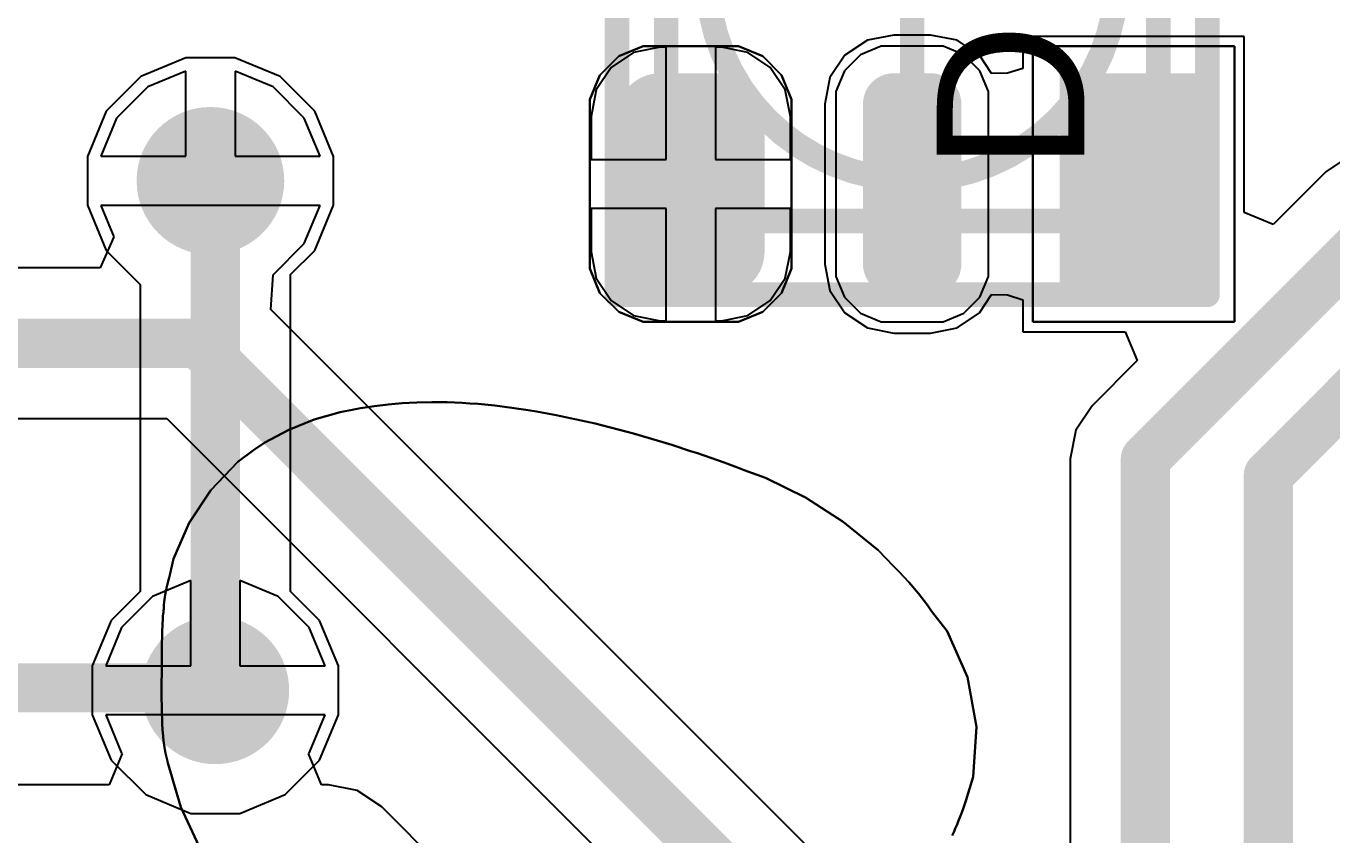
# Model space of a CAD drawing. Header units: inches. Extents: x -30 to 118, y 20 to 51.
# Drawn here: x 107.45 to 112.76, y 36.12 to 39.41 of the extents above; entities that cross this region are included whole.
import ezdxf

# ---------------------------------------------------------------- set-up
doc = ezdxf.new("R2010")
doc.units = ezdxf.units.IN
for name, color, linetype in [('Bottom Layer', 5, 'Continuous'), ('Mechanical 1', 6, 'Continuous'), ('Top Component Outline', 56, 'Continuous'), ('Top Courtyard', 56, 'Continuous'), ('Top Layer', 1, 'Continuous'), ('Top Overlay', 2, 'Continuous'), ('Top Paste', 8, 'Continuous'), ('Top Solder', 216, 'Continuous'), ('Via Holes', 16, 'Continuous')]:
    doc.layers.add(name, color=color, linetype=linetype)
doc.styles.add('Arial', font='', dxfattribs={"height": 0.2})
doc.styles.get('Arial').set_extended_font_data('Arial')

# ---------------------------------------------------------------- blocks, each defined once
blk = doc.blocks.new('APA_RGB_LED_2020_553')
at = {"layer": 'Top Layer'}
h = blk.add_hatch(color=1, dxfattribs=at)
edge = h.paths.add_edge_path()
edge.add_arc((-1.125, 1.025), 0.125, 90, 180)
edge.add_line((-1.25, 1.025), (-1.25, 0.775))
edge.add_arc((-1.125, 0.775), 0.125, 180, 270)
edge.add_line((-1.125, 0.65), (-0.575, 0.65))
edge.add_arc((-0.575, 0.775), 0.125, 270, 360)
edge.add_line((-0.45, 0.775), (-0.45, 1.025))
edge.add_arc((-0.575, 1.025), 0.125, 0, 90)
edge.add_line((-0.575, 1.15), (-1.125, 1.15))
h = blk.add_hatch(color=1, dxfattribs=at)
edge = h.paths.add_edge_path()
edge.add_arc((0.575, 1.025), 0.125, 90, 180)
edge.add_line((0.45, 1.025), (0.45, 0.775))
edge.add_arc((0.575, 0.775), 0.125, 180, 270)
edge.add_line((0.575, 0.65), (1.125, 0.65))
edge.add_arc((1.125, 0.775), 0.125, 270, 360)
edge.add_line((1.25, 0.775), (1.25, 1.025))
edge.add_arc((1.125, 1.025), 0.125, 0, 90)
edge.add_line((1.125, 1.15), (0.575, 1.15))
h = blk.add_hatch(color=1, dxfattribs=at)
edge = h.paths.add_edge_path()
edge.add_arc((-1.175, 0.075), 0.075, 90, 180)
edge.add_line((-1.25, 0.075), (-1.25, -0.075))
edge.add_arc((-1.175, -0.075), 0.075, 180, 270)
edge.add_line((-1.175, -0.15), (-0.525, -0.15))
edge.add_arc((-0.525, -0.075), 0.075, 270, 360)
edge.add_line((-0.45, -0.075), (-0.45, 0.075))
edge.add_arc((-0.525, 0.075), 0.075, 0, 90)
edge.add_line((-0.525, 0.15), (-1.175, 0.15))
h = blk.add_hatch(color=1, dxfattribs=at)
edge = h.paths.add_edge_path()
edge.add_arc((0.525, 0.075), 0.075, 90, 180)
edge.add_line((0.45, 0.075), (0.45, -0.075))
edge.add_arc((0.525, -0.075), 0.075, 180, 270)
edge.add_line((0.525, -0.15), (1.175, -0.15))
edge.add_arc((1.175, -0.075), 0.075, 270, 360)
edge.add_line((1.25, -0.075), (1.25, 0.075))
edge.add_arc((1.175, 0.075), 0.075, 0, 90)
edge.add_line((1.175, 0.15), (0.525, 0.15))
blk.add_hatch(color=1, dxfattribs=at).paths.add_polyline_path([(-1.25, -0.65), (-0.45, -0.65), (-0.45, -1.15), (-1.25, -1.15)])
h = blk.add_hatch(color=1, dxfattribs=at)
edge = h.paths.add_edge_path()
edge.add_arc((0.575, -0.775), 0.125, 90, 180)
edge.add_line((0.45, -0.775), (0.45, -1.025))
edge.add_arc((0.575, -1.025), 0.125, 180, 270)
edge.add_line((0.575, -1.15), (1.125, -1.15))
edge.add_arc((1.125, -1.025), 0.125, 270, 360)
edge.add_line((1.25, -1.025), (1.25, -0.775))
edge.add_arc((1.125, -0.775), 0.125, 0, 90)
edge.add_line((1.125, -0.65), (0.575, -0.65))
at = {"layer": 'Top Paste'}
h = blk.add_hatch(color=8, dxfattribs=at)
edge = h.paths.add_edge_path()
edge.add_arc((-1.125, 1.025), 0.125, 90, 180)
edge.add_line((-1.25, 1.025), (-1.25, 0.775))
edge.add_arc((-1.125, 0.775), 0.125, 180, 270)
edge.add_line((-1.125, 0.65), (-0.575, 0.65))
edge.add_arc((-0.575, 0.775), 0.125, 270, 360)
edge.add_line((-0.45, 0.775), (-0.45, 1.025))
edge.add_arc((-0.575, 1.025), 0.125, 0, 90)
edge.add_line((-0.575, 1.15), (-1.125, 1.15))
h = blk.add_hatch(color=8, dxfattribs=at)
edge = h.paths.add_edge_path()
edge.add_arc((0.575, 1.025), 0.125, 90, 180)
edge.add_line((0.45, 1.025), (0.45, 0.775))
edge.add_arc((0.575, 0.775), 0.125, 180, 270)
edge.add_line((0.575, 0.65), (1.125, 0.65))
edge.add_arc((1.125, 0.775), 0.125, 270, 360)
edge.add_line((1.25, 0.775), (1.25, 1.025))
edge.add_arc((1.125, 1.025), 0.125, 0, 90)
edge.add_line((1.125, 1.15), (0.575, 1.15))
h = blk.add_hatch(color=8, dxfattribs=at)
edge = h.paths.add_edge_path()
edge.add_arc((-1.175, 0.075), 0.075, 90, 180)
edge.add_line((-1.25, 0.075), (-1.25, -0.075))
edge.add_arc((-1.175, -0.075), 0.075, 180, 270)
edge.add_line((-1.175, -0.15), (-0.525, -0.15))
edge.add_arc((-0.525, -0.075), 0.075, 270, 360)
edge.add_line((-0.45, -0.075), (-0.45, 0.075))
edge.add_arc((-0.525, 0.075), 0.075, 0, 90)
edge.add_line((-0.525, 0.15), (-1.175, 0.15))
h = blk.add_hatch(color=8, dxfattribs=at)
edge = h.paths.add_edge_path()
edge.add_arc((0.525, 0.075), 0.075, 90, 180)
edge.add_line((0.45, 0.075), (0.45, -0.075))
edge.add_arc((0.525, -0.075), 0.075, 180, 270)
edge.add_line((0.525, -0.15), (1.175, -0.15))
edge.add_arc((1.175, -0.075), 0.075, 270, 360)
edge.add_line((1.25, -0.075), (1.25, 0.075))
edge.add_arc((1.175, 0.075), 0.075, 0, 90)
edge.add_line((1.175, 0.15), (0.525, 0.15))
blk.add_hatch(color=8, dxfattribs=at).paths.add_polyline_path([(-1.25, -0.65), (-0.45, -0.65), (-0.45, -1.15), (-1.25, -1.15)])
h = blk.add_hatch(color=8, dxfattribs=at)
edge = h.paths.add_edge_path()
edge.add_arc((0.575, -0.775), 0.125, 90, 180)
edge.add_line((0.45, -0.775), (0.45, -1.025))
edge.add_arc((0.575, -1.025), 0.125, 180, 270)
edge.add_line((0.575, -1.15), (1.125, -1.15))
edge.add_arc((1.125, -1.025), 0.125, 270, 360)
edge.add_line((1.25, -1.025), (1.25, -0.775))
edge.add_arc((1.125, -0.775), 0.125, 0, 90)
edge.add_line((1.125, -0.65), (0.575, -0.65))
at = {"layer": 'Top Solder'}
h = blk.add_hatch(color=216, dxfattribs=at)
edge = h.paths.add_edge_path()
edge.add_arc((-1.125, 1.025), 0.175, 90, 180)
edge.add_line((-1.3, 1.025), (-1.3, 0.775))
edge.add_arc((-1.125, 0.775), 0.175, 180, 270)
edge.add_line((-1.125, 0.6), (-0.575, 0.6))
edge.add_arc((-0.575, 0.775), 0.175, 270, 360)
edge.add_line((-0.4, 0.775), (-0.4, 1.025))
edge.add_arc((-0.575, 1.025), 0.175, 0, 90)
edge.add_line((-0.575, 1.2), (-1.125, 1.2))
h = blk.add_hatch(color=216, dxfattribs=at)
edge = h.paths.add_edge_path()
edge.add_arc((0.575, 1.025), 0.175, 90, 180)
edge.add_line((0.4, 1.025), (0.4, 0.775))
edge.add_arc((0.575, 0.775), 0.175, 180, 270)
edge.add_line((0.575, 0.6), (1.125, 0.6))
edge.add_arc((1.125, 0.775), 0.175, 270, 360)
edge.add_line((1.3, 0.775), (1.3, 1.025))
edge.add_arc((1.125, 1.025), 0.175, 0, 90)
edge.add_line((1.125, 1.2), (0.575, 1.2))
h = blk.add_hatch(color=216, dxfattribs=at)
edge = h.paths.add_edge_path()
edge.add_arc((-1.175, 0.075), 0.125, 90, 180)
edge.add_line((-1.3, 0.075), (-1.3, -0.075))
edge.add_arc((-1.175, -0.075), 0.125, 180, 270)
edge.add_line((-1.175, -0.2), (-0.525, -0.2))
edge.add_arc((-0.525, -0.075), 0.125, 270, 360)
edge.add_line((-0.4, -0.075), (-0.4, 0.075))
edge.add_arc((-0.525, 0.075), 0.125, 0, 90)
edge.add_line((-0.525, 0.2), (-1.175, 0.2))
h = blk.add_hatch(color=216, dxfattribs=at)
edge = h.paths.add_edge_path()
edge.add_arc((0.525, 0.075), 0.125, 90, 180)
edge.add_line((0.4, 0.075), (0.4, -0.075))
edge.add_arc((0.525, -0.075), 0.125, 180, 270)
edge.add_line((0.525, -0.2), (1.175, -0.2))
edge.add_arc((1.175, -0.075), 0.125, 270, 360)
edge.add_line((1.3, -0.075), (1.3, 0.075))
edge.add_arc((1.175, 0.075), 0.125, 0, 90)
edge.add_line((1.175, 0.2), (0.525, 0.2))
blk.add_hatch(color=216, dxfattribs=at).paths.add_polyline_path([(-1.3, -0.6), (-0.4, -0.6), (-0.4, -1.2), (-1.3, -1.2)])
h = blk.add_hatch(color=216, dxfattribs=at)
edge = h.paths.add_edge_path()
edge.add_arc((0.575, -0.775), 0.175, 90, 180)
edge.add_line((0.4, -0.775), (0.4, -1.025))
edge.add_arc((0.575, -1.025), 0.175, 180, 270)
edge.add_line((0.575, -1.2), (1.125, -1.2))
edge.add_arc((1.125, -1.025), 0.175, 270, 360)
edge.add_line((1.3, -1.025), (1.3, -0.775))
edge.add_arc((1.125, -0.775), 0.175, 0, 90)
edge.add_line((1.125, -0.6), (0.575, -0.6))
at = {"layer": 'Top Component Outline'}
for points in [[(-1, 1, 0.1, 0.1, 0), (-1, -1, 0.1, 0.1, 0)], [(-1, 1, 0.1, 0.1, 0), (1, 1, 0.1, 0.1, 0)], [(1, 1, 0.1, 0.1, 0), (1, -1, 0.1, 0.1, 0)], [(-1, -1, 0.1, 0.1, 0), (1, -1, 0.1, 0.1, 0)]]:
    blk.add_lwpolyline(points, format="xyseb", dxfattribs=at)
for points in [[(-1.025, 1, 0.05, 0.05, 1), (-0.975, 1, 0.05, 0.05, 1)], [(-1.025, 1, 0.05, 0.05, 1), (-0.975, 1, 0.05, 0.05, 1)], [(0.975, 1, 0.05, 0.05, 1), (1.025, 1, 0.05, 0.05, 1)], [(0.975, 1, 0.05, 0.05, 1), (1.025, 1, 0.05, 0.05, 1)], [(-1.025, -1, 0.05, 0.05, 1), (-0.975, -1, 0.05, 0.05, 1)], [(-1.025, -1, 0.05, 0.05, 1), (-0.975, -1, 0.05, 0.05, 1)], [(0.975, -1, 0.05, 0.05, 1), (1.025, -1, 0.05, 0.05, 1)], [(0.975, -1, 0.05, 0.05, 1), (1.025, -1, 0.05, 0.05, 1)]]:
    blk.add_lwpolyline(points, format="xyseb", close=True, dxfattribs=at)
at = {"layer": 'Top Courtyard'}
for points in [[(-1.3, 1.2, 0.1, 0.1, 0), (1.3, 1.2, 0.1, 0.1, 0)], [(-1.3, 1.2, 0.1, 0.1, 0), (-1.3, -1.2, 0.1, 0.1, 0)], [(1.3, 1.2, 0.1, 0.1, 0), (1.3, -1.2, 0.1, 0.1, 0)], [(0, 0.5, 0.1, 0.1, 0), (0, -0.5, 0.1, 0.1, 0)], [(-0.5, 0, 0.1, 0.1, 0), (0.5, 0, 0.1, 0.1, 0)], [(-1.3, -1.2, 0.1, 0.1, 0), (1.3, -1.2, 0.1, 0.1, 0)]]:
    blk.add_lwpolyline(points, format="xyseb", dxfattribs=at)
for points in [[(-1.325, 1.2, 0.05, 0.05, 1), (-1.275, 1.2, 0.05, 0.05, 1)], [(-1.325, 1.2, 0.05, 0.05, 1), (-1.275, 1.2, 0.05, 0.05, 1)], [(1.275, 1.2, 0.05, 0.05, 1), (1.325, 1.2, 0.05, 0.05, 1)], [(1.275, 1.2, 0.05, 0.05, 1), (1.325, 1.2, 0.05, 0.05, 1)], [(-0.025, 0.5, 0.05, 0.05, 1), (0.025, 0.5, 0.05, 0.05, 1)], [(-0.525, 0, 0.05, 0.05, 1), (-0.475, 0, 0.05, 0.05, 1)], [(0.475, 0, 0.05, 0.05, 1), (0.525, 0, 0.05, 0.05, 1)], [(-0.025, -0.5, 0.05, 0.05, 1), (0.025, -0.5, 0.05, 0.05, 1)], [(-1.325, -1.2, 0.05, 0.05, 1), (-1.275, -1.2, 0.05, 0.05, 1)], [(-1.325, -1.2, 0.05, 0.05, 1), (-1.275, -1.2, 0.05, 0.05, 1)], [(1.275, -1.2, 0.05, 0.05, 1), (1.325, -1.2, 0.05, 0.05, 1)], [(1.275, -1.2, 0.05, 0.05, 1), (1.325, -1.2, 0.05, 0.05, 1)]]:
    blk.add_lwpolyline(points, format="xyseb", close=True, dxfattribs=at)
at = {"layer": 'Top Overlay'}
for p, q in [((-1.2929, 1.2689), (-1.1937, 1.31)), ((-1.1937, 1.31), (-1.14, 1.31)), ((-1.14, 1.31), (-1.14, 1.31)), ((-1.14, 1.31), (-0.56, 1.31)), ((-0.56, 1.31), (-0.5063, 1.31)), ((-0.5063, 1.31), (-0.4071, 1.2689)), ((0.4071, 1.2689), (0.5063, 1.31)), ((0.5063, 1.31), (0.56, 1.31)), ((0.56, 1.31), (0.56, 1.31)), ((0.56, 1.31), (1.14, 1.31)), ((1.14, 1.31), (1.1937, 1.31)), ((1.1937, 1.31), (1.2929, 1.2689)), ((-1.3689, 1.1929), (-1.2929, 1.2689)), ((-0.4071, 1.2689), (-0.3311, 1.1929)), ((0.3311, 1.1929), (0.4071, 1.2689)), ((1.2929, 1.2689), (1.3689, 1.1929)), ((-1.41, 1.0937), (-1.3689, 1.1929)), ((-0.3311, 1.1929), (-0.29, 1.0937)), ((0.29, 1.0937), (0.3311, 1.1929)), ((1.3689, 1.1929), (1.41, 1.0937)), ((-1.41, 1.04), (-1.41, 1.0937)), ((-0.29, 1.0937), (-0.29, 1.04)), ((0.29, 1.04), (0.29, 1.0937)), ((1.41, 1.0937), (1.41, 1.04)), ((-1.41, 0.76), (-1.41, 1.04)), ((-0.29, 1.04), (-0.29, 1.04)), ((-0.29, 1.04), (-0.29, 0.76)), ((0.29, 0.76), (0.29, 1.04)), ((1.41, 1.04), (1.41, 1.04)), ((1.41, 1.04), (1.41, 0.76)), ((-1.41, 0.76), (-1.41, 0.76)), ((-1.41, 0.7063), (-1.41, 0.76)), ((-0.29, 0.76), (-0.29, 0.7063)), ((0.29, 0.76), (0.29, 0.76)), ((0.29, 0.7063), (0.29, 0.76)), ((1.41, 0.76), (1.41, 0.7063)), ((-1.3689, 0.6071), (-1.41, 0.7063)), ((-0.29, 0.7063), (-0.3311, 0.6071)), ((0.3311, 0.6071), (0.29, 0.7063)), ((1.41, 0.7063), (1.3689, 0.6071)), ((-1.2929, 0.5311), (-1.3689, 0.6071)), ((-0.3311, 0.6071), (-0.4071, 0.5311)), ((0.4071, 0.5311), (0.3311, 0.6071)), ((1.3689, 0.6071), (1.2929, 0.5311)), ((-1.1937, 0.49), (-1.2929, 0.5311)), ((-0.4071, 0.5311), (-0.5063, 0.49)), ((0.5063, 0.49), (0.4071, 0.5311)), ((1.2929, 0.5311), (1.1937, 0.49)), ((-1.14, 0.49), (-1.1937, 0.49)), ((-0.56, 0.49), (-1.14, 0.49)), ((-0.5063, 0.49), (-0.56, 0.49)), ((-0.56, 0.49), (-0.56, 0.49)), ((0.56, 0.49), (0.5063, 0.49)), ((1.14, 0.49), (0.56, 0.49)), ((1.1937, 0.49), (1.14, 0.49)), ((1.14, 0.49), (1.14, 0.49)), ((-1.3103, 0.275), (-1.375, 0.2103)), ((-1.2258, 0.31), (-1.3103, 0.275)), ((-1.18, 0.31), (-1.2258, 0.31)), ((-0.52, 0.31), (-1.18, 0.31)), ((-0.4743, 0.31), (-0.52, 0.31)), ((-0.52, 0.31), (-0.52, 0.31)), ((-0.3897, 0.275), (-0.4743, 0.31)), ((-0.325, 0.2103), (-0.3897, 0.275)), ((0.3897, 0.275), (0.325, 0.2103)), ((0.4742, 0.31), (0.3897, 0.275)), ((0.52, 0.31), (0.4742, 0.31)), ((1.18, 0.31), (0.52, 0.31)), ((1.2258, 0.31), (1.18, 0.31)), ((1.18, 0.31), (1.18, 0.31)), ((1.3103, 0.275), (1.2258, 0.31)), ((1.375, 0.2103), (1.3103, 0.275)), ((-1.375, 0.2103), (-1.41, 0.1258)), ((-0.29, 0.1258), (-0.325, 0.2103)), ((0.325, 0.2103), (0.29, 0.1258)), ((1.41, 0.1258), (1.375, 0.2103)), ((-1.41, 0.1258), (-1.41, 0.08)), ((-0.29, 0.08), (-0.29, 0.1258)), ((0.29, 0.1258), (0.29, 0.08)), ((1.41, 0.08), (1.41, 0.1258)), ((-1.41, 0.08), (-1.41, -0.08)), ((-1.41, 0.08), (-1.41, 0.08)), ((-0.29, -0.08), (-0.29, 0.08)), ((0.29, 0.08), (0.29, -0.08)), ((0.29, 0.08), (0.29, 0.08)), ((1.41, -0.08), (1.41, 0.08)), ((-1.41, -0.08), (-1.41, -0.1257)), ((-0.29, -0.1257), (-0.29, -0.08)), ((-0.29, -0.08), (-0.29, -0.08)), ((0.29, -0.08), (0.29, -0.1257)), ((1.41, -0.1257), (1.41, -0.08)), ((1.41, -0.08), (1.41, -0.08)), ((-1.41, -0.1257), (-1.375, -0.2103)), ((-0.325, -0.2103), (-0.29, -0.1257)), ((0.29, -0.1257), (0.325, -0.2103)), ((1.375, -0.2103), (1.41, -0.1257)), ((-1.375, -0.2103), (-1.3103, -0.275)), ((-0.3897, -0.275), (-0.325, -0.2103)), ((0.325, -0.2103), (0.3897, -0.275)), ((1.3103, -0.275), (1.375, -0.2103)), ((-1.3103, -0.275), (-1.2258, -0.31)), ((-1.2258, -0.31), (-1.18, -0.31)), ((-1.18, -0.31), (-1.18, -0.31)), ((-1.18, -0.31), (-0.52, -0.31)), ((-0.52, -0.31), (-0.4743, -0.31)), ((-0.4743, -0.31), (-0.3897, -0.275)), ((0.3897, -0.275), (0.4742, -0.31)), ((0.4742, -0.31), (0.52, -0.31)), ((0.52, -0.31), (0.52, -0.31)), ((0.52, -0.31), (1.18, -0.31)), ((1.18, -0.31), (1.2258, -0.31)), ((1.2258, -0.31), (1.3103, -0.275)), ((-1.41, -1.31), (-1.41, -0.49)), ((-1.41, -0.49), (-0.29, -0.49)), ((-0.29, -0.49), (-0.29, -1.31)), ((0.4071, -0.5311), (0.5063, -0.49)), ((0.5063, -0.49), (0.56, -0.49)), ((0.56, -0.49), (0.56, -0.49)), ((0.56, -0.49), (1.14, -0.49)), ((1.14, -0.49), (1.1937, -0.49)), ((1.1937, -0.49), (1.2929, -0.5311)), ((0.3311, -0.6071), (0.4071, -0.5311)), ((1.2929, -0.5311), (1.3689, -0.6071)), ((0.29, -0.7063), (0.3311, -0.6071)), ((1.3689, -0.6071), (1.41, -0.7063)), ((0.29, -0.76), (0.29, -0.7063)), ((1.41, -0.7063), (1.41, -0.76)), ((0.29, -1.04), (0.29, -0.76)), ((1.41, -0.76), (1.41, -0.76)), ((1.41, -0.76), (1.41, -1.04)), ((0.29, -1.04), (0.29, -1.04)), ((0.29, -1.0937), (0.29, -1.04)), ((1.41, -1.04), (1.41, -1.0937)), ((0.3311, -1.1929), (0.29, -1.0937)), ((1.41, -1.0937), (1.3689, -1.1929)), ((0.4071, -1.2689), (0.3311, -1.1929)), ((1.3689, -1.1929), (1.2929, -1.2689)), ((0.5063, -1.31), (0.4071, -1.2689)), ((1.2929, -1.2689), (1.1937, -1.31)), ((-0.29, -1.31), (-1.41, -1.31)), ((0.56, -1.31), (0.5063, -1.31)), ((1.14, -1.31), (0.56, -1.31)), ((1.1937, -1.31), (1.14, -1.31)), ((1.14, -1.31), (1.14, -1.31))]:
    blk.add_line(p, q, dxfattribs=at)
at = {"layer": 'Top Courtyard', "style": 'Arial'}
blk.add_text('D49', height=0.6, dxfattribs=at).set_placement((-0.8, -0.7))

msp = doc.modelspace()

# ---------------------------------------------------------------- hatches: boundary and pattern name
at = {"layer": 'Bottom Layer'}
h = msp.add_hatch(color=5, dxfattribs=at)
edge = h.paths.add_edge_path()
edge.add_arc((108.2, 38.78), 0.3, 0, 360)
h = msp.add_hatch(color=5, dxfattribs=at)
edge = h.paths.add_edge_path()
edge.add_arc((108.22, 36.71), 0.3, 0, 360)
at = {"layer": 'Top Layer'}
h = msp.add_hatch(color=1, dxfattribs=at)
edge = h.paths.add_edge_path()
edge.add_arc((108.2, 38.78), 0.3, 0, 360)
h = msp.add_hatch(color=1, dxfattribs=at)
edge = h.paths.add_edge_path()
edge.add_arc((108.22, 36.71), 0.3, 0, 360)
at = {"layer": 'Via Holes'}
h = msp.add_hatch(color=7, dxfattribs=at)
edge = h.paths.add_edge_path()
edge.add_arc((108.2, 38.78), 0.15, 0, 360)
h = msp.add_hatch(color=7, dxfattribs=at)
edge = h.paths.add_edge_path()
edge.add_arc((108.22, 36.71), 0.15, 0, 360)

# ---------------------------------------------------------------- linework, layer by layer
at = {"layer": 'Bottom Layer'}
for p, q in [((108.1, 39.2257), (107.9451, 39.1615)), ((108.1, 38.88), (108.1, 39.2257)), ((108.4549, 39.1615), (108.3, 39.2257)), ((108.3, 39.2257), (108.3, 38.88)), ((107.9451, 39.1615), (107.8185, 39.0349)), ((108.5815, 39.0349), (108.4549, 39.1615)), ((107.8185, 39.0349), (107.7543, 38.88)), ((108.6457, 38.88), (108.5815, 39.0349)), ((107.7543, 38.88), (108.1, 38.88)), ((108.3, 38.88), (108.6457, 38.88)), ((108.6457, 38.68), (107.7543, 38.68)), ((107.7543, 38.68), (107.807, 38.5529)), ((108.5815, 38.5251), (108.6457, 38.68)), ((107.807, 38.5529), (107.7518, 38.4259)), ((108.4549, 38.3985), (108.5815, 38.5251)), ((107.7518, 38.4259), (105.54, 38.4259)), ((108.4454, 38.2571), (108.4549, 38.3985)), ((111.1163, 35.5863), (108.4454, 38.2571)), ((105.54, 37.8141), (108.0233, 37.8141)), ((108.0233, 37.8141), (110.5941, 35.2433)), ((108.12, 37.1557), (107.9651, 37.0915)), ((108.12, 36.81), (108.12, 37.1557)), ((108.4749, 37.0915), (108.32, 37.1557)), ((108.32, 37.1557), (108.32, 36.81)), ((107.9651, 37.0915), (107.8385, 36.9649)), ((108.6015, 36.9649), (108.4749, 37.0915)), ((107.8385, 36.9649), (107.7743, 36.81)), ((108.6657, 36.81), (108.6015, 36.9649)), ((107.7743, 36.81), (108.12, 36.81)), ((108.32, 36.81), (108.6657, 36.81)), ((108.6657, 36.61), (107.7743, 36.61)), ((107.7743, 36.61), (107.8385, 36.4551)), ((108.6015, 36.4551), (108.6657, 36.61)), ((107.8407, 36.4529), (107.7881, 36.3259)), ((107.8385, 36.4551), (107.8407, 36.4529)), ((108.5993, 36.4529), (108.6015, 36.4551)), ((108.6519, 36.3259), (108.5993, 36.4529)), ((107.7881, 36.3259), (105.54, 36.3259)), ((108.68, 36.3259), (108.6519, 36.3259)), ((108.7971, 36.3026), (108.68, 36.3259)), ((108.68, 36.3259), (108.68, 36.3259)), ((108.8963, 36.2363), (108.7971, 36.3026)), ((110.4163, 34.7163), (108.8963, 36.2363))]:
    msp.add_line(p, q, dxfattribs=at)
for points in [[(104.99, 38.12, 0.2, 0.2, 0), (108.15, 38.12, 0.2, 0.2, 0)], [(108.15, 38.12, 0.2, 0.2, 0), (110.9, 35.37, 0.2, 0.2, 0)], [(104.99, 36.72, 0.2, 0.2, 0), (108.21, 36.72, 0.2, 0.2, 0)], [(108.21, 36.72, 0.2, 0.2, 0), (108.22, 36.71, 0.2, 0.2, 0)]]:
    msp.add_lwpolyline(points, format="xyseb", dxfattribs=at)
for points in [[(108.1, 38.12, 0.1, 0.1, 1), (108.2, 38.12, 0.1, 0.1, 1)], [(108.1, 38.12, 0.1, 0.1, 1), (108.2, 38.12, 0.1, 0.1, 1)], [(108.16, 36.72, 0.1, 0.1, 1), (108.26, 36.72, 0.1, 0.1, 1)], [(108.16, 36.72, 0.1, 0.1, 1), (108.26, 36.72, 0.1, 0.1, 1)], [(108.17, 36.71, 0.1, 0.1, 1), (108.27, 36.71, 0.1, 0.1, 1)]]:
    msp.add_lwpolyline(points, format="xyseb", close=True, dxfattribs=at)
at = {"layer": 'Mechanical 1'}
for points in [[(110.4629, 39.0276, 0.1, 0.1, -0.198911), (110.2188, 39.617, 0.1, 0.1, 0)], [(111.8858, 39.617, 0.1, 0.1, -0.198911), (111.6416, 39.0276, 0.1, 0.1, 0)], [(111.0523, 38.7835, 0.1, 0.1, -0.198911), (110.4629, 39.0276, 0.1, 0.1, 0)], [(111.6416, 39.0276, 0.1, 0.1, -0.198911), (111.0523, 38.7835, 0.1, 0.1, 0)]]:
    msp.add_lwpolyline(points, format="xyseb", dxfattribs=at)
for points in [[(110.4379, 39.0276, 0.05, 0.05, 1), (110.4879, 39.0276, 0.05, 0.05, 1)], [(110.4379, 39.0276, 0.05, 0.05, 1), (110.4879, 39.0276, 0.05, 0.05, 1)], [(111.6166, 39.0276, 0.05, 0.05, 1), (111.6666, 39.0276, 0.05, 0.05, 1)], [(111.6166, 39.0276, 0.05, 0.05, 1), (111.6666, 39.0276, 0.05, 0.05, 1)], [(111.0273, 38.7835, 0.05, 0.05, 1), (111.0773, 38.7835, 0.05, 0.05, 1)], [(111.0273, 38.7835, 0.05, 0.05, 1), (111.0773, 38.7835, 0.05, 0.05, 1)]]:
    msp.add_lwpolyline(points, format="xyseb", close=True, dxfattribs=at)
at = {"layer": 'Top Layer'}
for p, q in [((110.87, 39.351), (110.779, 39.2903)), ((110.9773, 39.3724), (110.87, 39.351)), ((111.1273, 39.3724), (110.9773, 39.3724)), ((111.2346, 39.351), (111.1273, 39.3724)), ((111.3255, 39.2903), (111.2346, 39.351)), ((112.4023, 39.367), (111.5023, 39.367)), ((111.5023, 39.367), (111.5023, 39.2369)), ((112.4023, 38.6508), (112.4023, 39.367)), ((108.1005, 39.28), (107.9168, 39.2039)), ((108.2995, 39.28), (108.1005, 39.28)), ((108.4832, 39.2039), (108.2995, 39.28)), ((109.92, 39.301), (109.829, 39.2403)), ((110.0273, 39.3224), (109.92, 39.301)), ((110.0523, 39.3224), (110.0273, 39.3224)), ((110.0523, 38.867), (110.0523, 39.3224)), ((110.2773, 39.3224), (110.2523, 39.3224)), ((110.2523, 39.3224), (110.2523, 38.867)), ((110.3846, 39.301), (110.2773, 39.3224)), ((110.4755, 39.2403), (110.3846, 39.301)), ((110.779, 39.2903), (110.7182, 39.1993)), ((111.3753, 39.2158), (111.3255, 39.2903)), ((109.829, 39.2403), (109.7682, 39.1493)), ((110.5363, 39.1493), (110.4755, 39.2403)), ((111.5023, 39.2369), (111.4402, 39.2168)), ((107.9168, 39.2039), (107.7761, 39.0632)), ((108.6239, 39.0632), (108.4832, 39.2039)), ((110.7182, 39.1993), (110.6969, 39.092)), ((111.4402, 39.2168), (111.3753, 39.2158)), ((109.7682, 39.1493), (109.7469, 39.042)), ((110.5576, 39.042), (110.5363, 39.1493)), ((107.7761, 39.0632), (107.7, 38.8795)), ((108.7, 38.8795), (108.6239, 39.0632)), ((110.6969, 39.092), (110.6969, 38.442)), ((109.7469, 39.042), (109.7469, 38.867)), ((110.5576, 38.867), (110.5576, 39.042)), ((107.7, 38.8795), (107.7, 38.6805)), ((108.7, 38.6805), (108.7, 38.8795)), ((109.7469, 38.867), (110.0523, 38.867)), ((110.2523, 38.867), (110.5576, 38.867)), ((112.8329, 38.8826), (112.7337, 38.8163)), ((112.7337, 38.8163), (112.5196, 38.6022)), ((107.7, 38.6805), (107.7761, 38.4968)), ((108.6239, 38.4968), (108.7, 38.6805)), ((110.0523, 38.667), (109.7469, 38.667)), ((109.7469, 38.667), (109.7469, 38.492)), ((110.0523, 38.2116), (110.0523, 38.667)), ((110.5576, 38.667), (110.2523, 38.667)), ((110.2523, 38.667), (110.2523, 38.2116)), ((110.5576, 38.492), (110.5576, 38.667)), ((112.5196, 38.6022), (112.4023, 38.6508)), ((107.7761, 38.4968), (107.9141, 38.3588)), ((108.5259, 38.3988), (108.6239, 38.4968)), ((109.7469, 38.492), (109.7682, 38.3847)), ((110.5363, 38.3847), (110.5576, 38.492)), ((110.6969, 38.442), (110.7182, 38.3347)), ((108.5259, 37.1112), (108.5259, 38.3988)), ((109.7682, 38.3847), (109.829, 38.2937)), ((110.4755, 38.2937), (110.5363, 38.3847)), ((107.9141, 38.3588), (107.9141, 37.1112)), ((110.7182, 38.3347), (110.779, 38.2437)), ((109.829, 38.2937), (109.92, 38.233)), ((110.3846, 38.233), (110.4755, 38.2937)), ((111.3255, 38.2437), (111.3753, 38.3182)), ((111.3753, 38.3182), (111.4402, 38.3172)), ((111.4402, 38.3172), (111.5023, 38.2971)), ((111.5023, 38.2971), (111.5023, 38.167)), ((109.92, 38.233), (110.0273, 38.2116)), ((110.2773, 38.2116), (110.3846, 38.233)), ((110.779, 38.2437), (110.87, 38.183)), ((111.2346, 38.183), (111.3255, 38.2437)), ((110.0273, 38.2116), (110.0523, 38.2116)), ((110.2523, 38.2116), (110.2773, 38.2116)), ((110.87, 38.183), (110.9773, 38.1616)), ((110.9773, 38.1616), (111.1273, 38.1616)), ((111.1273, 38.1616), (111.2346, 38.183)), ((111.5023, 38.167), (111.9185, 38.167)), ((111.9185, 38.167), (111.9671, 38.0497)), ((111.9671, 38.0497), (111.7837, 37.8663)), ((111.7837, 37.8663), (111.7174, 37.7671)), ((111.7174, 37.7671), (111.6941, 37.65)), ((111.6941, 37.65), (111.6941, 37.65)), ((111.6941, 37.65), (111.6941, 34.5268)), ((107.9141, 37.1112), (107.7961, 36.9932)), ((108.6439, 36.9932), (108.5259, 37.1112)), ((107.7961, 36.9932), (107.72, 36.8095)), ((108.72, 36.8095), (108.6439, 36.9932)), ((107.72, 36.8095), (107.72, 36.6105)), ((108.72, 36.6105), (108.72, 36.8095)), ((107.72, 36.6105), (107.7961, 36.4268)), ((108.6439, 36.4268), (108.72, 36.6105)), ((107.7961, 36.4268), (107.9368, 36.2861)), ((108.5032, 36.2861), (108.6439, 36.4268)), ((107.9368, 36.2861), (108.1205, 36.21)), ((108.3195, 36.21), (108.5032, 36.2861)), ((108.1205, 36.21), (108.3195, 36.21))]:
    msp.add_line(p, q, dxfattribs=at)
for points in [[(108.2, 38.78, 0.2, 0.2, 0), (108.22, 38.76, 0.2, 0.2, 0)], [(108.22, 36.71, 0.2, 0.2, 0), (108.22, 38.76, 0.2, 0.2, 0)], [(112, 37.65, 0.2, 0.2, 0), (112.95, 38.6, 0.2, 0.2, 0)], [(112.5, 37.5843, 0.2, 0.2, 0), (113.1157, 38.2, 0.2, 0.2, 0)], [(112, 33.3803, 0.2, 0.2, 0), (112, 37.65, 0.2, 0.2, 0)], [(112.5, 32.4, 0.2, 0.2, 0), (112.5, 37.5843, 0.2, 0.2, 0)]]:
    msp.add_lwpolyline(points, format="xyseb", dxfattribs=at)
for points in [[(108.15, 38.78, 0.1, 0.1, 1), (108.25, 38.78, 0.1, 0.1, 1)], [(108.17, 38.76, 0.1, 0.1, 1), (108.27, 38.76, 0.1, 0.1, 1)], [(108.17, 38.76, 0.1, 0.1, 1), (108.27, 38.76, 0.1, 0.1, 1)], [(111.95, 37.65, 0.1, 0.1, 1), (112.05, 37.65, 0.1, 0.1, 1)], [(111.95, 37.65, 0.1, 0.1, 1), (112.05, 37.65, 0.1, 0.1, 1)], [(112.45, 37.5843, 0.1, 0.1, 1), (112.55, 37.5843, 0.1, 0.1, 1)], [(112.45, 37.5843, 0.1, 0.1, 1), (112.55, 37.5843, 0.1, 0.1, 1)], [(108.17, 36.71, 0.1, 0.1, 1), (108.27, 36.71, 0.1, 0.1, 1)]]:
    msp.add_lwpolyline(points, format="xyseb", close=True, dxfattribs=at)
at = {"layer": 'Top Overlay'}
for p, q in [((109.9585, 39.327), (109.8593, 39.2859)), ((110.346, 39.327), (109.9585, 39.327)), ((110.4452, 39.2859), (110.346, 39.327)), ((110.9265, 39.327), (110.842, 39.292)), ((111.178, 39.327), (110.9265, 39.327)), ((111.2625, 39.292), (111.178, 39.327)), ((112.3623, 39.327), (111.5423, 39.327)), ((111.5423, 39.327), (111.5423, 38.207)), ((112.3623, 38.207), (112.3623, 39.327)), ((109.8593, 39.2859), (109.7834, 39.2099)), ((110.5211, 39.2099), (110.4452, 39.2859)), ((110.842, 39.292), (110.7773, 39.2273)), ((111.3272, 39.2273), (111.2625, 39.292)), ((110.7773, 39.2273), (110.7423, 39.1428)), ((111.3623, 39.1428), (111.3272, 39.2273)), ((109.7834, 39.2099), (109.7423, 39.1107)), ((110.5623, 39.1107), (110.5211, 39.2099)), ((110.7423, 39.1428), (110.7423, 39.097)), ((111.3623, 39.097), (111.3623, 39.1428)), ((109.7423, 39.1107), (109.7423, 39.057)), ((110.5623, 39.057), (110.5623, 39.1107)), ((110.7423, 39.097), (110.7423, 38.437)), ((111.3623, 38.437), (111.3623, 39.097)), ((109.7423, 39.057), (109.7423, 38.477)), ((110.5623, 38.477), (110.5623, 39.057)), ((109.7423, 38.477), (109.7423, 38.4233)), ((110.5623, 38.4233), (110.5623, 38.477)), ((110.7423, 38.437), (110.7423, 38.3912)), ((111.3623, 38.3912), (111.3623, 38.437)), ((109.7423, 38.4233), (109.7834, 38.3241)), ((110.5211, 38.3241), (110.5623, 38.4233)), ((110.7423, 38.3912), (110.7773, 38.3067)), ((111.3272, 38.3067), (111.3623, 38.3912)), ((109.7834, 38.3241), (109.8593, 38.2481)), ((110.4452, 38.2481), (110.5211, 38.3241)), ((110.7773, 38.3067), (110.842, 38.242)), ((111.2625, 38.242), (111.3272, 38.3067)), ((109.8593, 38.2481), (109.9585, 38.207)), ((110.346, 38.207), (110.4452, 38.2481)), ((110.842, 38.242), (110.9265, 38.207)), ((111.178, 38.207), (111.2625, 38.242)), ((109.9585, 38.207), (110.346, 38.207)), ((110.9265, 38.207), (111.178, 38.207)), ((111.5423, 38.207), (112.3623, 38.207)), ((108.728, 37.8406), (108.7824, 37.8503)), ((108.7824, 37.8503), (108.728, 37.8406)), ((108.7824, 37.8503), (108.8103, 37.8558)), ((108.8103, 37.8558), (108.7824, 37.8503)), ((108.8103, 37.8558), (108.8663, 37.8648)), ((108.8663, 37.8648), (108.8103, 37.8558)), ((108.8663, 37.8648), (108.9226, 37.8718)), ((108.9226, 37.8718), (108.8663, 37.8648)), ((108.9226, 37.8718), (108.9792, 37.8768)), ((108.9792, 37.8768), (108.9226, 37.8718)), ((108.9792, 37.8768), (109.0075, 37.8783)), ((109.0075, 37.8783), (108.9792, 37.8768)), ((109.0075, 37.8783), (109.0384, 37.8799)), ((109.0384, 37.8799), (109.0075, 37.8783)), ((109.0384, 37.8799), (109.1001, 37.8811)), ((109.1001, 37.8811), (109.0384, 37.8799)), ((109.1001, 37.8811), (109.1619, 37.8805)), ((109.1619, 37.8805), (109.1001, 37.8811)), ((109.1619, 37.8805), (109.2236, 37.878)), ((109.2236, 37.878), (109.1619, 37.8805)), ((109.2236, 37.878), (109.2544, 37.8758)), ((109.2544, 37.8758), (109.2236, 37.878)), ((109.2544, 37.8758), (109.2885, 37.8733)), ((109.2885, 37.8733), (109.2544, 37.8758)), ((109.2885, 37.8733), (109.3565, 37.8667)), ((109.3565, 37.8667), (109.2885, 37.8733)), ((109.3565, 37.8667), (109.4244, 37.8583)), ((109.4244, 37.8583), (109.3565, 37.8667)), ((109.4244, 37.8583), (109.492, 37.8483)), ((109.492, 37.8483), (109.4244, 37.8583)), ((109.492, 37.8483), (109.5257, 37.8424)), ((109.5257, 37.8424), (109.492, 37.8483)), ((109.5257, 37.8424), (109.6053, 37.828)), ((109.6053, 37.828), (109.5257, 37.8424)), ((108.5191, 37.7683), (108.6216, 37.8099)), ((108.6216, 37.8099), (108.5191, 37.7683)), ((108.6216, 37.8099), (108.728, 37.8406)), ((108.728, 37.8406), (108.6216, 37.8099)), ((109.6053, 37.828), (109.7633, 37.7934)), ((109.7633, 37.7934), (109.6053, 37.828)), ((109.7633, 37.7934), (109.9201, 37.7533)), ((109.9201, 37.7533), (109.7633, 37.7934)), ((108.4214, 37.7163), (108.5191, 37.7683)), ((108.5191, 37.7683), (108.4214, 37.7163)), ((109.9201, 37.7533), (110.0752, 37.7075)), ((110.0752, 37.7075), (109.9201, 37.7533)), ((108.3115, 37.6381), (108.3756, 37.6853)), ((108.3756, 37.6853), (108.3115, 37.6381)), ((108.3756, 37.6853), (108.4214, 37.7163)), ((108.4214, 37.7163), (108.3756, 37.6853)), ((110.0752, 37.7075), (110.1519, 37.6818)), ((110.1519, 37.6818), (110.0752, 37.7075)), ((110.1519, 37.6818), (110.1519, 37.6818)), ((110.1519, 37.6818), (110.1795, 37.673)), ((110.1795, 37.673), (110.1519, 37.6818)), ((110.1519, 37.6818), (110.1519, 37.6818)), ((108.2017, 37.5228), (108.3115, 37.6381)), ((108.3115, 37.6381), (108.2017, 37.5228)), ((110.1795, 37.673), (110.2342, 37.6544)), ((110.2342, 37.6544), (110.1795, 37.673)), ((110.2342, 37.6544), (110.2887, 37.635)), ((110.2887, 37.635), (110.2342, 37.6544)), ((110.2887, 37.635), (110.3428, 37.6149)), ((110.3428, 37.6149), (110.2887, 37.635)), ((110.3428, 37.6149), (110.3698, 37.6044)), ((110.3698, 37.6044), (110.3428, 37.6149)), ((110.3698, 37.6044), (110.4555, 37.5736)), ((110.4555, 37.5736), (110.3698, 37.6044)), ((108.1138, 37.39), (108.2017, 37.5228)), ((108.2017, 37.5228), (108.1138, 37.39)), ((110.4555, 37.5736), (110.6189, 37.4931)), ((110.6189, 37.4931), (110.4555, 37.5736)), ((110.6189, 37.4931), (110.7721, 37.3948)), ((110.7721, 37.3948), (110.6189, 37.4931)), ((108.0505, 37.2439), (108.1138, 37.39)), ((108.1138, 37.39), (108.0505, 37.2439)), ((110.7721, 37.3948), (110.9134, 37.2797)), ((110.9134, 37.2797), (110.7721, 37.3948)), ((110.9134, 37.2797), (110.977, 37.2146)), ((110.977, 37.2146), (110.9134, 37.2797)), ((108.0322, 37.1664), (108.0505, 37.2439)), ((108.0505, 37.2439), (108.0322, 37.1664)), ((110.977, 37.2146), (110.9982, 37.1933)), ((110.9982, 37.1933), (110.977, 37.2146)), ((108.0219, 37.1255), (108.0284, 37.1529)), ((108.0284, 37.1529), (108.0219, 37.1255)), ((108.0284, 37.1529), (108.0322, 37.1664)), ((108.0322, 37.1664), (108.0284, 37.1529)), ((108.0322, 37.1664), (108.0322, 37.1664)), ((108.0322, 37.1664), (108.0322, 37.1664)), ((110.9982, 37.1933), (111.0387, 37.1491)), ((111.0387, 37.1491), (110.9982, 37.1933)), ((108.0167, 37.0978), (108.0219, 37.1255)), ((108.0219, 37.1255), (108.0167, 37.0978)), ((111.0387, 37.1491), (111.0773, 37.1031)), ((111.0773, 37.1031), (111.0387, 37.1491)), ((111.0773, 37.1031), (111.1139, 37.0556)), ((111.1139, 37.0556), (111.0773, 37.1031)), ((108.0086, 37.0292), (108.0102, 37.0471)), ((108.0102, 37.0471), (108.0086, 37.0292)), ((108.0102, 37.0471), (108.0111, 37.056)), ((108.0111, 37.056), (108.0102, 37.0471)), ((108.0111, 37.056), (108.0126, 37.07)), ((108.0126, 37.07), (108.0111, 37.056)), ((108.0126, 37.07), (108.0167, 37.0978)), ((108.0167, 37.0978), (108.0126, 37.07)), ((111.1139, 37.0556), (111.1312, 37.0311)), ((111.1312, 37.0311), (111.1139, 37.0556)), ((108.0056, 36.9845), (108.0061, 36.9935)), ((108.0061, 36.9935), (108.0056, 36.9845)), ((108.0061, 36.9935), (108.0072, 37.0114)), ((108.0072, 37.0114), (108.0061, 36.9935)), ((108.0072, 37.0114), (108.0086, 37.0292)), ((108.0086, 37.0292), (108.0072, 37.0114)), ((111.1312, 37.0311), (111.1312, 37.0311)), ((111.1312, 37.0311), (111.1938, 36.9503)), ((111.1938, 36.9503), (111.1312, 37.0311)), ((111.1312, 37.0311), (111.1312, 37.0311)), ((108.0034, 36.9274), (108.0041, 36.9502)), ((108.0041, 36.9502), (108.0034, 36.9274)), ((108.0041, 36.9502), (108.0051, 36.9731)), ((108.0051, 36.9731), (108.0041, 36.9502)), ((108.0051, 36.9731), (108.0056, 36.9845)), ((108.0056, 36.9845), (108.0051, 36.9731)), ((111.1938, 36.9503), (111.277, 36.7634)), ((111.277, 36.7634), (111.1938, 36.9503)), ((108.0025, 36.8783), (108.0027, 36.8931)), ((108.0027, 36.8931), (108.0025, 36.8783)), ((108.0027, 36.8931), (108.0029, 36.9045)), ((108.0029, 36.9045), (108.0027, 36.8931)), ((108.0029, 36.9045), (108.0034, 36.9274)), ((108.0034, 36.9274), (108.0029, 36.9045)), ((108.0019, 36.8191), (108.0021, 36.8487)), ((108.0021, 36.8487), (108.0019, 36.8191)), ((108.0021, 36.8487), (108.0025, 36.8783)), ((108.0025, 36.8783), (108.0021, 36.8487)), ((108.0019, 36.7895), (108.0019, 36.8191)), ((108.0019, 36.8191), (108.0019, 36.7895)), ((108.0019, 36.7747), (108.0019, 36.7895)), ((108.0019, 36.7895), (108.0019, 36.7747)), ((108.0015, 36.7463), (108.0019, 36.7747)), ((108.0019, 36.7747), (108.0015, 36.7463)), ((108.0017, 36.6897), (108.0015, 36.7463)), ((108.0015, 36.7463), (108.0017, 36.6897)), ((108.0019, 36.7747), (108.0019, 36.7747)), ((108.0019, 36.7747), (108.0019, 36.7747)), ((111.277, 36.7634), (111.3133, 36.5621)), ((111.3133, 36.5621), (111.277, 36.7634)), ((108.0027, 36.6331), (108.0017, 36.6897)), ((108.0017, 36.6897), (108.0027, 36.6331)), ((108.0045, 36.5764), (108.0027, 36.6331)), ((108.0027, 36.6331), (108.0045, 36.5764)), ((108.0058, 36.5481), (108.0045, 36.5764)), ((108.0045, 36.5764), (108.0058, 36.5481)), ((108.0063, 36.5393), (108.0058, 36.5481)), ((108.0058, 36.5481), (108.0058, 36.5481)), ((108.0058, 36.5481), (108.0058, 36.5481)), ((108.0058, 36.5481), (108.0063, 36.5393)), ((108.0078, 36.5218), (108.0063, 36.5393)), ((108.0063, 36.5393), (108.0078, 36.5218)), ((108.0097, 36.5043), (108.0078, 36.5218)), ((108.0078, 36.5218), (108.0097, 36.5043)), ((111.3133, 36.5621), (111.3006, 36.358)), ((111.3006, 36.358), (111.3133, 36.5621)), ((108.0121, 36.4868), (108.0097, 36.5043)), ((108.0097, 36.5043), (108.0121, 36.4868)), ((108.0135, 36.4781), (108.0121, 36.4868)), ((108.0121, 36.4868), (108.0135, 36.4781)), ((108.0135, 36.4781), (108.0135, 36.4781)), ((108.0148, 36.4701), (108.0135, 36.4781)), ((108.0135, 36.4781), (108.0148, 36.4701)), ((108.0179, 36.4542), (108.0148, 36.4701)), ((108.0148, 36.4701), (108.0179, 36.4542)), ((108.0213, 36.4383), (108.0179, 36.4542)), ((108.0179, 36.4542), (108.0213, 36.4383)), ((108.0252, 36.4225), (108.0213, 36.4383)), ((108.0213, 36.4383), (108.0252, 36.4225)), ((108.0273, 36.4147), (108.0252, 36.4225)), ((108.0252, 36.4225), (108.0273, 36.4147)), ((108.0298, 36.4055), (108.0273, 36.4147)), ((108.0273, 36.4147), (108.0273, 36.4147)), ((108.0273, 36.4147), (108.0273, 36.4147)), ((108.0273, 36.4147), (108.0298, 36.4055)), ((108.0351, 36.387), (108.0298, 36.4055)), ((108.0298, 36.4055), (108.0351, 36.387)), ((108.0406, 36.3687), (108.0351, 36.387)), ((108.0351, 36.387), (108.0406, 36.3687)), ((108.0462, 36.3504), (108.0406, 36.3687)), ((108.0406, 36.3687), (108.0462, 36.3504)), ((111.3006, 36.358), (111.2701, 36.2604)), ((111.2701, 36.2604), (111.3006, 36.358)), ((108.0491, 36.3413), (108.0462, 36.3504)), ((108.0462, 36.3504), (108.0491, 36.3413)), ((108.0797, 36.2353), (108.0491, 36.3413)), ((108.0491, 36.3413), (108.0797, 36.2353)), ((111.2701, 36.2604), (111.2661, 36.2483)), ((111.2661, 36.2483), (111.2701, 36.2604)), ((108.173, 36.0354), (108.0797, 36.2353)), ((108.0797, 36.2353), (108.173, 36.0354)), ((111.2488, 36.2005), (111.2394, 36.1768)), ((111.2394, 36.1768), (111.2488, 36.2005)), ((111.2577, 36.2243), (111.2488, 36.2005)), ((111.2488, 36.2005), (111.2577, 36.2243)), ((111.2661, 36.2483), (111.2577, 36.2243)), ((111.2577, 36.2243), (111.2661, 36.2483)), ((111.2273, 36.148), (111.2223, 36.1367)), ((111.2223, 36.1367), (111.2273, 36.148)), ((111.2322, 36.1594), (111.2273, 36.148)), ((111.2273, 36.148), (111.2322, 36.1594)), ((111.2345, 36.1651), (111.2322, 36.1594)), ((111.2322, 36.1594), (111.2345, 36.1651)), ((111.2394, 36.1768), (111.2345, 36.1651)), ((111.2345, 36.1651), (111.2394, 36.1768)), ((111.2172, 36.1254), (111.2147, 36.1198)), ((111.2147, 36.1198), (111.2172, 36.1254)), ((111.2223, 36.1367), (111.2172, 36.1254)), ((111.2172, 36.1254), (111.2223, 36.1367))]:
    msp.add_line(p, q, dxfattribs=at)

# ---------------------------------------------------------------- block references
at = {"rotation": 90}
msp.add_blockref('APA_RGB_LED_2020_553', (111.0523, 39.617), dxfattribs=at)

doc.saveas('drawing.dxf')
